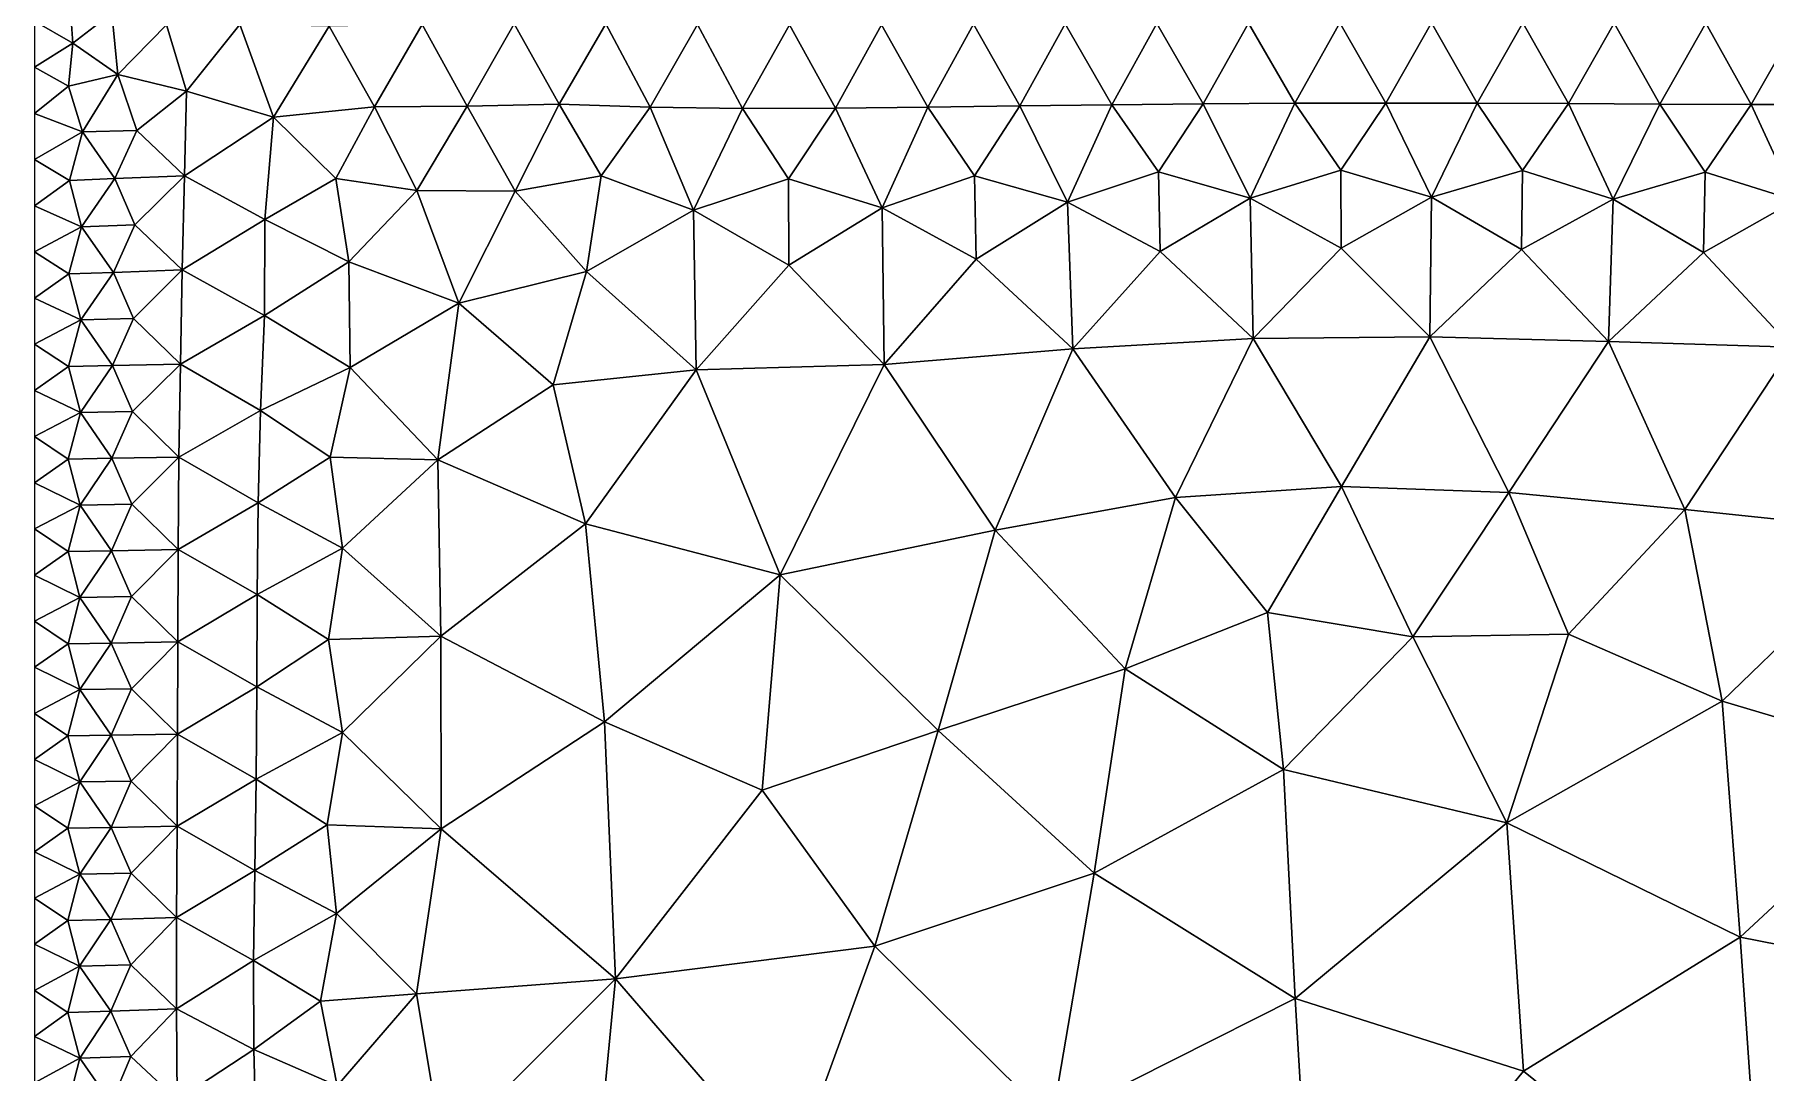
# Model space of a CAD drawing. Header units: metres. Extents: x 2 to 72, y -280 to 0.
# Drawn here: x 2 to 9.56, y -12.5 to -7.96 of the extents above; entities that cross this region are included whole.
import ezdxf

# ---------------------------------------------------------------- set-up
doc = ezdxf.new("R2010")
doc.units = ezdxf.units.M

msp = doc.modelspace()

# ---------------------------------------------------------------- linework, layer by layer
at = {"layer": 'layer', "color": 0}
for points in [[(2.15274, -7.79494), (2, -7.90323), (2.16701, -7.99919)], [(2.15274, -7.79494), (2.16701, -7.99919), (2.33795, -7.86821)], [(2, -7.90323), (2, -8.10484), (2.16701, -7.99919)], [(2.33795, -7.86821), (2.16701, -7.99919), (2.36347, -8.13631)], [(2.33795, -7.86821), (2.36347, -8.13631), (2.57589, -7.92003)], [(2.57589, -7.92003), (2.36347, -8.13631), (2.66341, -8.20904)], [(2.89705, -7.9178), (2.57589, -7.92003), (2.66341, -8.20904)], [(3.04409, -8.32244), (2.89705, -7.9178), (2.66341, -8.20904)], [(3.28702, -7.92517), (2.89705, -7.9178), (3.04409, -8.32244)], [(3.48385, -8.27704), (3.28702, -7.92517), (3.04409, -8.32244)], [(3.69277, -7.91814), (3.28702, -7.92517), (3.48385, -8.27704)], [(3.8895, -8.27506), (3.69277, -7.91814), (3.48385, -8.27704)], [(4.09514, -7.91486), (3.69277, -7.91814), (3.8895, -8.27506)], [(4.29118, -8.26558), (4.09514, -7.91486), (3.8895, -8.27506)], [(4.49544, -7.91539), (4.09514, -7.91486), (4.29118, -8.26558)], [(4.68842, -8.27926), (4.49544, -7.91539), (4.29118, -8.26558)], [(4.89579, -7.91864), (4.49544, -7.91539), (4.68842, -8.27926)], [(5.09195, -8.2843), (4.89579, -7.91864), (4.68842, -8.27926)], [(5.29748, -7.91978), (4.89579, -7.91864), (5.09195, -8.2843)], [(5.49743, -8.28295), (5.29748, -7.91978), (5.09195, -8.2843)], [(5.69938, -7.91903), (5.29748, -7.91978), (5.49743, -8.28295)], [(5.90116, -8.27938), (5.69938, -7.91903), (5.49743, -8.28295)], [(6.10083, -7.91722), (5.69938, -7.91903), (5.90116, -8.27938)], [(6.30385, -8.27367), (6.10083, -7.91722), (5.90116, -8.27938)], [(6.50172, -7.91506), (6.10083, -7.91722), (6.30385, -8.27367)], [(6.70499, -8.26888), (6.50172, -7.91506), (6.30385, -8.27367)], [(6.90201, -7.9131), (6.50172, -7.91506), (6.70499, -8.26888)], [(7.10475, -8.26446), (6.90201, -7.9131), (6.70499, -8.26888)], [(7.30188, -7.91167), (6.90201, -7.9131), (7.10475, -8.26446)], [(7.50389, -8.26214), (7.30188, -7.91167), (7.10475, -8.26446)], [(7.70144, -7.91096), (7.30188, -7.91167), (7.50389, -8.26214)], [(7.90219, -8.2613), (7.70144, -7.91096), (7.50389, -8.26214)], [(8.10089, -7.9109), (7.70144, -7.91096), (7.90219, -8.2613)], [(8.30086, -8.26195), (8.10089, -7.9109), (7.90219, -8.2613)], [(8.50038, -7.91139), (8.10089, -7.9109), (8.30086, -8.26195)], [(8.69945, -8.26374), (8.50038, -7.91139), (8.30086, -8.26195)], [(8.89996, -7.91213), (8.50038, -7.91139), (8.69945, -8.26374)], [(9.09864, -8.26547), (8.89996, -7.91213), (8.69945, -8.26374)], [(9.29966, -7.91277), (8.89996, -7.91213), (9.09864, -8.26547)], [(9.49792, -8.26691), (9.29966, -7.91277), (9.09864, -8.26547)], [(9.6995, -7.91299), (9.29966, -7.91277), (9.49792, -8.26691)], [(9.89763, -8.26689), (9.6995, -7.91299), (9.49792, -8.26691)], [(2.16701, -7.99919), (2, -8.10484), (2.14773, -8.18695)], [(2.16701, -7.99919), (2.14773, -8.18695), (2.36347, -8.13631)], [(2, -8.10484), (2, -8.30645), (2.14773, -8.18695)], [(2.14773, -8.18695), (2.20854, -8.38707), (2.36347, -8.13631)], [(2.36347, -8.13631), (2.20854, -8.38707), (2.44714, -8.38069)], [(2.36347, -8.13631), (2.44714, -8.38069), (2.66341, -8.20904)], [(2.14773, -8.18695), (2, -8.30645), (2.20854, -8.38707)], [(2.66341, -8.20904), (2.44714, -8.38069), (2.65529, -8.57913)], [(2.66341, -8.20904), (2.65529, -8.57913), (3.04409, -8.32244)], [(2, -8.30645), (2, -8.50806), (2.20854, -8.38707)], [(3.48385, -8.27704), (3.04409, -8.32244), (3.31586, -8.59073)], [(3.66979, -8.6436), (3.48385, -8.27704), (3.31586, -8.59073)], [(3.8895, -8.27506), (3.48385, -8.27704), (3.66979, -8.6436)], [(4.09918, -8.64611), (3.8895, -8.27506), (3.66979, -8.6436)], [(4.29118, -8.26558), (3.8895, -8.27506), (4.09918, -8.64611)], [(4.47469, -8.57898), (4.29118, -8.26558), (4.09918, -8.64611)], [(4.68842, -8.27926), (4.29118, -8.26558), (4.47469, -8.57898)], [(4.87801, -8.72951), (4.68842, -8.27926), (4.47469, -8.57898)], [(5.09195, -8.2843), (4.68842, -8.27926), (4.87801, -8.72951)], [(5.29285, -8.59239), (5.09195, -8.2843), (4.87801, -8.72951)], [(5.49743, -8.28295), (5.09195, -8.2843), (5.29285, -8.59239)], [(5.70182, -8.71843), (5.49743, -8.28295), (5.29285, -8.59239)], [(5.90116, -8.27938), (5.49743, -8.28295), (5.70182, -8.71843)], [(6.1052, -8.57852), (5.90116, -8.27938), (5.70182, -8.71843)], [(6.30385, -8.27367), (5.90116, -8.27938), (6.1052, -8.57852)], [(6.51156, -8.69411), (6.30385, -8.27367), (6.1052, -8.57852)], [(6.70499, -8.26888), (6.30385, -8.27367), (6.51156, -8.69411)], [(6.90852, -8.56148), (6.70499, -8.26888), (6.51156, -8.69411)], [(7.10475, -8.26446), (6.70499, -8.26888), (6.90852, -8.56148)], [(7.30912, -8.67612), (7.10475, -8.26446), (6.90852, -8.56148)], [(7.50389, -8.26214), (7.10475, -8.26446), (7.30912, -8.67612)], [(7.70474, -8.55355), (7.50389, -8.26214), (7.30912, -8.67612)], [(7.90219, -8.2613), (7.50389, -8.26214), (7.70474, -8.55355)], [(8.10076, -8.67287), (7.90219, -8.2613), (7.70474, -8.55355)], [(8.30086, -8.26195), (7.90219, -8.2613), (8.10076, -8.67287)], [(8.4995, -8.55603), (8.30086, -8.26195), (8.10076, -8.67287)], [(8.69945, -8.26374), (8.30086, -8.26195), (8.4995, -8.55603)], [(8.89418, -8.68036), (8.69945, -8.26374), (8.4995, -8.55603)], [(9.09864, -8.26547), (8.69945, -8.26374), (8.89418, -8.68036)], [(9.29657, -8.56241), (9.09864, -8.26547), (8.89418, -8.68036)], [(9.49792, -8.26691), (9.09864, -8.26547), (9.29657, -8.56241)], [(9.69095, -8.68706), (9.49792, -8.26691), (9.29657, -8.56241)], [(9.89763, -8.26689), (9.49792, -8.26691), (9.69095, -8.68706)], [(2.20854, -8.38707), (2, -8.50806), (2.15226, -8.59965)], [(2.20854, -8.38707), (2.15226, -8.59965), (2.35001, -8.5906)], [(2.20854, -8.38707), (2.35001, -8.5906), (2.44714, -8.38069)], [(2.44714, -8.38069), (2.35001, -8.5906), (2.65529, -8.57913)], [(3.04409, -8.32244), (2.65529, -8.57913), (3.00565, -8.77021)], [(3.31586, -8.59073), (3.04409, -8.32244), (3.00565, -8.77021)], [(2, -8.50806), (2, -8.70968), (2.15226, -8.59965)], [(2.15226, -8.59965), (2, -8.70968), (2.20463, -8.80176)], [(2.15226, -8.59965), (2.20463, -8.80176), (2.35001, -8.5906)], [(2.35001, -8.5906), (2.20463, -8.80176), (2.43814, -8.79274)], [(2.35001, -8.5906), (2.43814, -8.79274), (2.65529, -8.57913)], [(2.65529, -8.57913), (2.43814, -8.79274), (2.64419, -8.99023)], [(2.65529, -8.57913), (2.64419, -8.99023), (3.00565, -8.77021)], [(3.31586, -8.59073), (3.00565, -8.77021), (3.37177, -8.9553)], [(3.66979, -8.6436), (3.31586, -8.59073), (3.37177, -8.9553)], [(4.47469, -8.57898), (4.09918, -8.64611), (4.41073, -8.99752)], [(4.87801, -8.72951), (4.47469, -8.57898), (4.41073, -8.99752)], [(5.29285, -8.59239), (4.87801, -8.72951), (5.29472, -8.96914)], [(5.70182, -8.71843), (5.29285, -8.59239), (5.29472, -8.96914)], [(6.1052, -8.57852), (5.70182, -8.71843), (6.11187, -8.94231)], [(6.51156, -8.69411), (6.1052, -8.57852), (6.11187, -8.94231)], [(6.90852, -8.56148), (6.51156, -8.69411), (6.91605, -8.91001)], [(7.30912, -8.67612), (6.90852, -8.56148), (6.91605, -8.91001)], [(7.70474, -8.55355), (7.30912, -8.67612), (7.7063, -8.8955)], [(8.10076, -8.67287), (7.70474, -8.55355), (7.7063, -8.8955)], [(8.4995, -8.55603), (8.10076, -8.67287), (8.49446, -8.90021)], [(8.89418, -8.68036), (8.4995, -8.55603), (8.49446, -8.90021)], [(9.29657, -8.56241), (8.89418, -8.68036), (9.28927, -8.91324)], [(9.69095, -8.68706), (9.29657, -8.56241), (9.28927, -8.91324)], [(3.85237, -9.13475), (3.66979, -8.6436), (3.37177, -8.9553)], [(4.09918, -8.64611), (3.66979, -8.6436), (3.85237, -9.13475)], [(4.41073, -8.99752), (4.09918, -8.64611), (3.85237, -9.13475)], [(7.30912, -8.67612), (6.91605, -8.91001), (7.32182, -9.28958)], [(7.7063, -8.8955), (7.30912, -8.67612), (7.32182, -9.28958)], [(8.10076, -8.67287), (7.7063, -8.8955), (8.09457, -9.28239)], [(8.49446, -8.90021), (8.10076, -8.67287), (8.09457, -9.28239)], [(8.89418, -8.68036), (8.49446, -8.90021), (8.87413, -9.3028)], [(9.28927, -8.91324), (8.89418, -8.68036), (8.87413, -9.3028)], [(9.69095, -8.68706), (9.28927, -8.91324), (9.67472, -9.32807)], [(2, -8.70968), (2, -8.91129), (2.20463, -8.80176)], [(4.87801, -8.72951), (4.41073, -8.99752), (4.88892, -9.42603)], [(5.29472, -8.96914), (4.87801, -8.72951), (4.88892, -9.42603)], [(5.70182, -8.71843), (5.29472, -8.96914), (5.71092, -9.40245)], [(6.11187, -8.94231), (5.70182, -8.71843), (5.71092, -9.40245)], [(6.51156, -8.69411), (6.11187, -8.94231), (6.53457, -9.33458)], [(6.91605, -8.91001), (6.51156, -8.69411), (6.53457, -9.33458)], [(2.20463, -8.80176), (2, -8.91129), (2.14956, -9.0071)], [(2.20463, -8.80176), (2.14956, -9.0071), (2.34398, -9.00058)], [(2.20463, -8.80176), (2.34398, -9.00058), (2.43814, -8.79274)], [(2.43814, -8.79274), (2.34398, -9.00058), (2.64419, -8.99023)], [(3.00565, -8.77021), (2.64419, -8.99023), (3.00386, -9.1886)], [(3.00565, -8.77021), (3.00386, -9.1886), (3.37177, -8.9553)], [(2, -8.91129), (2, -9.1129), (2.14956, -9.0071)], [(7.32182, -9.28958), (6.91605, -8.91001), (6.53457, -9.33458)], [(8.09457, -9.28239), (7.7063, -8.8955), (7.32182, -9.28958)], [(8.87413, -9.3028), (8.49446, -8.90021), (8.09457, -9.28239)], [(9.67472, -9.32807), (9.28927, -8.91324), (8.87413, -9.3028)], [(2.34398, -9.00058), (2.43198, -9.20168), (2.64419, -8.99023)], [(2.64419, -8.99023), (2.43198, -9.20168), (2.63695, -9.40096)], [(2.64419, -8.99023), (2.63695, -9.40096), (3.00386, -9.1886)], [(3.37177, -8.9553), (3.00386, -9.1886), (3.37853, -9.41683)], [(3.37177, -8.9553), (3.37853, -9.41683), (3.85237, -9.13475)], [(5.71092, -9.40245), (5.29472, -8.96914), (4.88892, -9.42603)], [(6.53457, -9.33458), (6.11187, -8.94231), (5.71092, -9.40245)], [(2.14956, -9.0071), (2, -9.1129), (2.20171, -9.20811)], [(2.14956, -9.0071), (2.20171, -9.20811), (2.34398, -9.00058)], [(2.34398, -9.00058), (2.20171, -9.20811), (2.43198, -9.20168)], [(4.41073, -8.99752), (3.85237, -9.13475), (4.26487, -9.49126)], [(4.88892, -9.42603), (4.41073, -8.99752), (4.26487, -9.49126)], [(2, -9.1129), (2, -9.31452), (2.20171, -9.20811)], [(3.85237, -9.13475), (3.37853, -9.41683), (3.76058, -9.81888)], [(4.26487, -9.49126), (3.85237, -9.13475), (3.76058, -9.81888)], [(2.20171, -9.20811), (2, -9.31452), (2.14786, -9.41197)], [(2.20171, -9.20811), (2.14786, -9.41197), (2.3401, -9.40757)], [(2.20171, -9.20811), (2.3401, -9.40757), (2.43198, -9.20168)], [(2.43198, -9.20168), (2.3401, -9.40757), (2.63695, -9.40096)], [(3.00386, -9.1886), (2.63695, -9.40096), (2.98631, -9.60403)], [(3.00386, -9.1886), (2.98631, -9.60403), (3.37853, -9.41683)], [(7.32182, -9.28958), (6.53457, -9.33458), (6.9826, -9.98395)], [(7.70856, -9.93619), (7.32182, -9.28958), (6.9826, -9.98395)], [(8.09457, -9.28239), (7.32182, -9.28958), (7.70856, -9.93619)], [(8.43935, -9.96157), (8.09457, -9.28239), (7.70856, -9.93619)], [(8.87413, -9.3028), (8.09457, -9.28239), (8.43935, -9.96157)], [(2, -9.31452), (2, -9.51613), (2.14786, -9.41197)], [(6.53457, -9.33458), (5.71092, -9.40245), (6.19581, -10.1266)], [(6.9826, -9.98395), (6.53457, -9.33458), (6.19581, -10.1266)], [(9.20763, -10.0367), (8.87413, -9.3028), (8.43935, -9.96157)], [(9.67472, -9.32807), (8.87413, -9.3028), (9.20763, -10.0367)], [(9.20763, -10.0367), (10.1363, -10.1342), (9.67472, -9.32807)], [(2.14786, -9.41197), (2, -9.51613), (2.19978, -9.61299)], [(2.14786, -9.41197), (2.19978, -9.61299), (2.3401, -9.40757)], [(2.3401, -9.40757), (2.19978, -9.61299), (2.42774, -9.60852)], [(2.3401, -9.40757), (2.42774, -9.60852), (2.63695, -9.40096)], [(2.63695, -9.40096), (2.42774, -9.60852), (2.63025, -9.80796)], [(2.63695, -9.40096), (2.63025, -9.80796), (2.98631, -9.60403)], [(3.37853, -9.41683), (2.98631, -9.60403), (3.29089, -9.80842)], [(3.37853, -9.41683), (3.29089, -9.80842), (3.76058, -9.81888)], [(4.88892, -9.42603), (4.26487, -9.49126), (4.40654, -10.0995)], [(5.257, -10.3214), (4.88892, -9.42603), (4.40654, -10.0995)], [(5.71092, -9.40245), (4.88892, -9.42603), (5.257, -10.3214)], [(6.19581, -10.1266), (5.71092, -9.40245), (5.257, -10.3214)], [(2, -9.51613), (2, -9.71774), (2.19978, -9.61299)], [(4.26487, -9.49126), (3.76058, -9.81888), (4.40654, -10.0995)], [(2.19978, -9.61299), (2, -9.71774), (2.14674, -9.81599)], [(2.19978, -9.61299), (2.14674, -9.81599), (2.33727, -9.81269)], [(2.19978, -9.61299), (2.33727, -9.81269), (2.42774, -9.60852)], [(2.42774, -9.60852), (2.33727, -9.81269), (2.63025, -9.80796)], [(2.98631, -9.60403), (2.63025, -9.80796), (2.97578, -10.0067)], [(2.98631, -9.60403), (2.97578, -10.0067), (3.29089, -9.80842)], [(2, -9.71774), (2, -9.91935), (2.14674, -9.81599)], [(2.14674, -9.81599), (2, -9.91935), (2.19853, -10.0169)], [(2.14674, -9.81599), (2.19853, -10.0169), (2.33727, -9.81269)], [(2.33727, -9.81269), (2.19853, -10.0169), (2.42483, -10.0131)], [(2.33727, -9.81269), (2.42483, -10.0131), (2.63025, -9.80796)], [(2.63025, -9.80796), (2.42483, -10.0131), (2.62655, -10.2116)], [(2.63025, -9.80796), (2.62655, -10.2116), (2.97578, -10.0067)], [(3.29089, -9.80842), (2.97578, -10.0067), (3.34462, -10.2049)], [(3.29089, -9.80842), (3.34462, -10.2049), (3.76058, -9.81888)], [(3.76058, -9.81888), (3.34462, -10.2049), (3.77433, -10.5894)], [(3.76058, -9.81888), (3.77433, -10.5894), (4.40654, -10.0995)], [(2, -9.91935), (2, -10.121), (2.19853, -10.0169)], [(7.70856, -9.93619), (6.9826, -9.98395), (7.38474, -10.4868)], [(7.38474, -10.4868), (8.02043, -10.5933), (7.70856, -9.93619)], [(8.43935, -9.96157), (7.70856, -9.93619), (8.02043, -10.5933)], [(8.02043, -10.5933), (8.69935, -10.5811), (8.43935, -9.96157)], [(8.69935, -10.5811), (9.20763, -10.0367), (8.43935, -9.96157)], [(2.19853, -10.0169), (2, -10.121), (2.14614, -10.2194)], [(2.19853, -10.0169), (2.14614, -10.2194), (2.33568, -10.2164)], [(2.19853, -10.0169), (2.33568, -10.2164), (2.42483, -10.0131)], [(2.42483, -10.0131), (2.33568, -10.2164), (2.62655, -10.2116)], [(2.97578, -10.0067), (2.62655, -10.2116), (2.97215, -10.4082)], [(2.97578, -10.0067), (2.97215, -10.4082), (3.34462, -10.2049)], [(6.9826, -9.98395), (6.19581, -10.1266), (6.76334, -10.7326)], [(6.76334, -10.7326), (7.38474, -10.4868), (6.9826, -9.98395)], [(8.69935, -10.5811), (9.37106, -10.8736), (9.20763, -10.0367)], [(9.37106, -10.8736), (10.1363, -10.1342), (9.20763, -10.0367)], [(2, -10.121), (2, -10.3226), (2.14614, -10.2194)], [(4.40654, -10.0995), (3.77433, -10.5894), (4.48886, -10.9643)], [(4.40654, -10.0995), (4.48886, -10.9643), (5.257, -10.3214)], [(6.19581, -10.1266), (5.257, -10.3214), (5.94641, -11.0011)], [(5.94641, -11.0011), (6.76334, -10.7326), (6.19581, -10.1266)], [(3.34462, -10.2049), (2.97215, -10.4082), (3.28383, -10.6039)], [(3.34462, -10.2049), (3.28383, -10.6039), (3.77433, -10.5894)], [(9.37106, -10.8736), (10.2717, -11.1421), (10.1363, -10.1342)], [(2.14614, -10.2194), (2, -10.3226), (2.19792, -10.4202)], [(2.14614, -10.2194), (2.19792, -10.4202), (2.33568, -10.2164)], [(2.33568, -10.2164), (2.19792, -10.4202), (2.42347, -10.4165)], [(2.33568, -10.2164), (2.42347, -10.4165), (2.62655, -10.2116)], [(2.62655, -10.2116), (2.42347, -10.4165), (2.62507, -10.6147)], [(2.62655, -10.2116), (2.62507, -10.6147), (2.97215, -10.4082)], [(2, -10.3226), (2, -10.5242), (2.19792, -10.4202)], [(4.48886, -10.9643), (5.17836, -11.2623), (5.257, -10.3214)], [(5.17836, -11.2623), (5.94641, -11.0011), (5.257, -10.3214)], [(2.19792, -10.4202), (2, -10.5242), (2.14589, -10.6227)], [(2.19792, -10.4202), (2.14589, -10.6227), (2.33502, -10.6196)], [(2.19792, -10.4202), (2.33502, -10.6196), (2.42347, -10.4165)], [(2.42347, -10.4165), (2.33502, -10.6196), (2.62507, -10.6147)], [(2.97215, -10.4082), (2.62507, -10.6147), (2.97092, -10.8111)], [(2.97215, -10.4082), (2.97092, -10.8111), (3.28383, -10.6039)], [(6.76334, -10.7326), (7.4554, -11.1727), (7.38474, -10.4868)], [(7.4554, -11.1727), (8.02043, -10.5933), (7.38474, -10.4868)], [(2, -10.5242), (2, -10.7258), (2.14589, -10.6227)], [(8.02043, -10.5933), (8.43055, -11.4044), (8.69935, -10.5811)], [(8.43055, -11.4044), (9.37106, -10.8736), (8.69935, -10.5811)], [(2.14589, -10.6227), (2, -10.7258), (2.19763, -10.8234)], [(2.14589, -10.6227), (2.19763, -10.8234), (2.33502, -10.6196)], [(2.33502, -10.6196), (2.19763, -10.8234), (2.42285, -10.8196)], [(2.33502, -10.6196), (2.42285, -10.8196), (2.62507, -10.6147)], [(2.62507, -10.6147), (2.42285, -10.8196), (2.624, -11.0177)], [(2.62507, -10.6147), (2.624, -11.0177), (2.97092, -10.8111)], [(3.28383, -10.6039), (2.97092, -10.8111), (3.34412, -11.0105)], [(3.28383, -10.6039), (3.34412, -11.0105), (3.77433, -10.5894)], [(3.77433, -10.5894), (3.34412, -11.0105), (3.7756, -11.4317)], [(3.77433, -10.5894), (3.7756, -11.4317), (4.48886, -10.9643)], [(7.4554, -11.1727), (8.43055, -11.4044), (8.02043, -10.5933)], [(2, -10.7258), (2, -10.9274), (2.19763, -10.8234)], [(5.94641, -11.0011), (6.62822, -11.6243), (6.76334, -10.7326)], [(6.62822, -11.6243), (7.4554, -11.1727), (6.76334, -10.7326)], [(2.19763, -10.8234), (2, -10.9274), (2.14571, -11.0258)], [(2.19763, -10.8234), (2.14571, -11.0258), (2.33456, -11.0227)], [(2.19763, -10.8234), (2.33456, -11.0227), (2.42285, -10.8196)], [(2.42285, -10.8196), (2.33456, -11.0227), (2.624, -11.0177)], [(2.97092, -10.8111), (2.624, -11.0177), (2.96839, -11.2142)], [(2.97092, -10.8111), (2.96839, -11.2142), (3.34412, -11.0105)], [(8.43055, -11.4044), (9.44972, -11.9046), (9.37106, -10.8736)], [(9.44972, -11.9046), (10.2717, -11.1421), (9.37106, -10.8736)], [(2, -10.9274), (2, -11.129), (2.14571, -11.0258)], [(2.14571, -11.0258), (2, -11.129), (2.1973, -11.2264)], [(2.14571, -11.0258), (2.1973, -11.2264), (2.33456, -11.0227)], [(2.33456, -11.0227), (2.1973, -11.2264), (2.42209, -11.2225)], [(2.33456, -11.0227), (2.42209, -11.2225), (2.624, -11.0177)], [(2.624, -11.0177), (2.42209, -11.2225), (2.62212, -11.4195)], [(2.624, -11.0177), (2.62212, -11.4195), (2.96839, -11.2142)], [(3.34412, -11.0105), (2.96839, -11.2142), (3.27723, -11.4144)], [(3.34412, -11.0105), (3.27723, -11.4144), (3.7756, -11.4317)], [(4.48886, -10.9643), (3.7756, -11.4317), (4.53744, -12.0869)], [(4.53744, -12.0869), (5.17836, -11.2623), (4.48886, -10.9643)], [(5.17836, -11.2623), (5.67033, -11.9433), (5.94641, -11.0011)], [(5.67033, -11.9433), (6.62822, -11.6243), (5.94641, -11.0011)], [(2, -11.129), (2, -11.3306), (2.1973, -11.2264)], [(6.62822, -11.6243), (7.50601, -12.1729), (7.4554, -11.1727)], [(7.50601, -12.1729), (8.43055, -11.4044), (7.4554, -11.1727)], [(9.44972, -11.9046), (10.5598, -12.1222), (10.2717, -11.1421)], [(2.1973, -11.2264), (2, -11.3306), (2.14545, -11.4288)], [(2.1973, -11.2264), (2.14545, -11.4288), (2.33384, -11.4253)], [(2.1973, -11.2264), (2.33384, -11.4253), (2.42209, -11.2225)], [(2.42209, -11.2225), (2.33384, -11.4253), (2.62212, -11.4195)], [(2.96839, -11.2142), (2.62212, -11.4195), (2.96225, -11.6127)], [(2.96839, -11.2142), (2.96225, -11.6127), (3.27723, -11.4144)], [(4.53744, -12.0869), (5.67033, -11.9433), (5.17836, -11.2623)], [(2, -11.3306), (2, -11.5323), (2.14545, -11.4288)], [(3.27723, -11.4144), (2.96225, -11.6127), (3.31791, -11.8013)], [(3.27723, -11.4144), (3.31791, -11.8013), (3.7756, -11.4317)], [(7.50601, -12.1729), (8.5035, -12.4903), (8.43055, -11.4044)], [(8.5035, -12.4903), (9.44972, -11.9046), (8.43055, -11.4044)], [(2.14545, -11.4288), (2, -11.5323), (2.19688, -11.6291)], [(2.14545, -11.4288), (2.19688, -11.6291), (2.33384, -11.4253)], [(2.33384, -11.4253), (2.19688, -11.6291), (2.42102, -11.6244)], [(2.33384, -11.4253), (2.42102, -11.6244), (2.62212, -11.4195)], [(2.62212, -11.4195), (2.42102, -11.6244), (2.6199, -11.8192)], [(2.62212, -11.4195), (2.6199, -11.8192), (2.96225, -11.6127)], [(3.7756, -11.4317), (3.31791, -11.8013), (3.668, -12.1527)], [(3.7756, -11.4317), (3.668, -12.1527), (4.53744, -12.0869)], [(2, -11.5323), (2, -11.7339), (2.19688, -11.6291)], [(2.19688, -11.6291), (2, -11.7339), (2.1452, -11.8315)], [(2.19688, -11.6291), (2.1452, -11.8315), (2.33308, -11.8272)], [(2.19688, -11.6291), (2.33308, -11.8272), (2.42102, -11.6244)], [(2.42102, -11.6244), (2.33308, -11.8272), (2.6199, -11.8192)], [(2.96225, -11.6127), (2.6199, -11.8192), (2.95654, -12.0058)], [(2.96225, -11.6127), (2.95654, -12.0058), (3.31791, -11.8013)], [(5.67033, -11.9433), (6.44298, -12.7079), (6.62822, -11.6243)], [(6.44298, -12.7079), (7.50601, -12.1729), (6.62822, -11.6243)], [(2, -11.7339), (2, -11.9355), (2.1452, -11.8315)], [(2.1452, -11.8315), (2, -11.9355), (2.19664, -12.0313)], [(2.1452, -11.8315), (2.19664, -12.0313), (2.33308, -11.8272)], [(2.33308, -11.8272), (2.19664, -12.0313), (2.42034, -12.0253)], [(2.33308, -11.8272), (2.42034, -12.0253), (2.6199, -11.8192)], [(2.6199, -11.8192), (2.42034, -12.0253), (2.61944, -12.2171)], [(2.6199, -11.8192), (2.61944, -12.2171), (2.95654, -12.0058)], [(3.31791, -11.8013), (2.95654, -12.0058), (3.24879, -12.1842)], [(3.31791, -11.8013), (3.24879, -12.1842), (3.668, -12.1527)], [(2, -11.9355), (2, -12.1371), (2.19664, -12.0313)], [(5.29718, -12.9659), (5.67033, -11.9433), (4.53744, -12.0869)], [(5.29718, -12.9659), (6.44298, -12.7079), (5.67033, -11.9433)], [(8.5035, -12.4903), (9.54821, -13.3333), (9.44972, -11.9046)], [(9.54821, -13.3333), (10.5598, -12.1222), (9.44972, -11.9046)], [(2.95654, -12.0058), (2.61944, -12.2171), (2.95824, -12.3951)], [(2.95654, -12.0058), (2.95824, -12.3951), (3.24879, -12.1842)], [(2.19664, -12.0313), (2, -12.1371), (2.14521, -12.234)], [(2.19664, -12.0313), (2.14521, -12.234), (2.33301, -12.2283)], [(2.19664, -12.0313), (2.33301, -12.2283), (2.42034, -12.0253)], [(2.42034, -12.0253), (2.33301, -12.2283), (2.61944, -12.2171)], [(3.668, -12.1527), (3.78274, -12.8412), (4.53744, -12.0869)], [(4.53744, -12.0869), (3.78274, -12.8412), (4.43759, -13.117)], [(4.43759, -13.117), (5.29718, -12.9659), (4.53744, -12.0869)], [(2, -12.1371), (2, -12.3387), (2.14521, -12.234)], [(3.24879, -12.1842), (3.32189, -12.5534), (3.668, -12.1527)], [(3.668, -12.1527), (3.32189, -12.5534), (3.78274, -12.8412)], [(9.54821, -13.3333), (11.3404, -13.0452), (10.5598, -12.1222)], [(2.14521, -12.234), (2, -12.3387), (2.19693, -12.4333)], [(2.14521, -12.234), (2.19693, -12.4333), (2.33301, -12.2283)], [(2.33301, -12.2283), (2.19693, -12.4333), (2.42097, -12.4256)], [(2.33301, -12.2283), (2.42097, -12.4256), (2.61944, -12.2171)], [(2.61944, -12.2171), (2.42097, -12.4256), (2.6221, -12.6145)], [(2.61944, -12.2171), (2.6221, -12.6145), (2.95824, -12.3951)], [(3.24879, -12.1842), (2.95824, -12.3951), (3.32189, -12.5534)], [(6.44298, -12.7079), (7.59037, -13.596), (7.50601, -12.1729)], [(7.59037, -13.596), (8.5035, -12.4903), (7.50601, -12.1729)], [(2, -12.3387), (2, -12.5403), (2.19693, -12.4333)], [(2.95824, -12.3951), (2.6221, -12.6145), (2.96787, -12.7861)], [(2.95824, -12.3951), (2.96787, -12.7861), (3.32189, -12.5534)], [(2.19693, -12.4333), (2, -12.5403), (2.14563, -12.6364)], [(2.19693, -12.4333), (2.14563, -12.6364), (2.33406, -12.6293)], [(2.19693, -12.4333), (2.33406, -12.6293), (2.42097, -12.4256)], [(2.42097, -12.4256), (2.33406, -12.6293), (2.6221, -12.6145)], [(7.59037, -13.596), (9.54821, -13.3333), (8.5035, -12.4903)]]:
    msp.add_3dface(points, dxfattribs=at)

doc.saveas('drawing.dxf')
